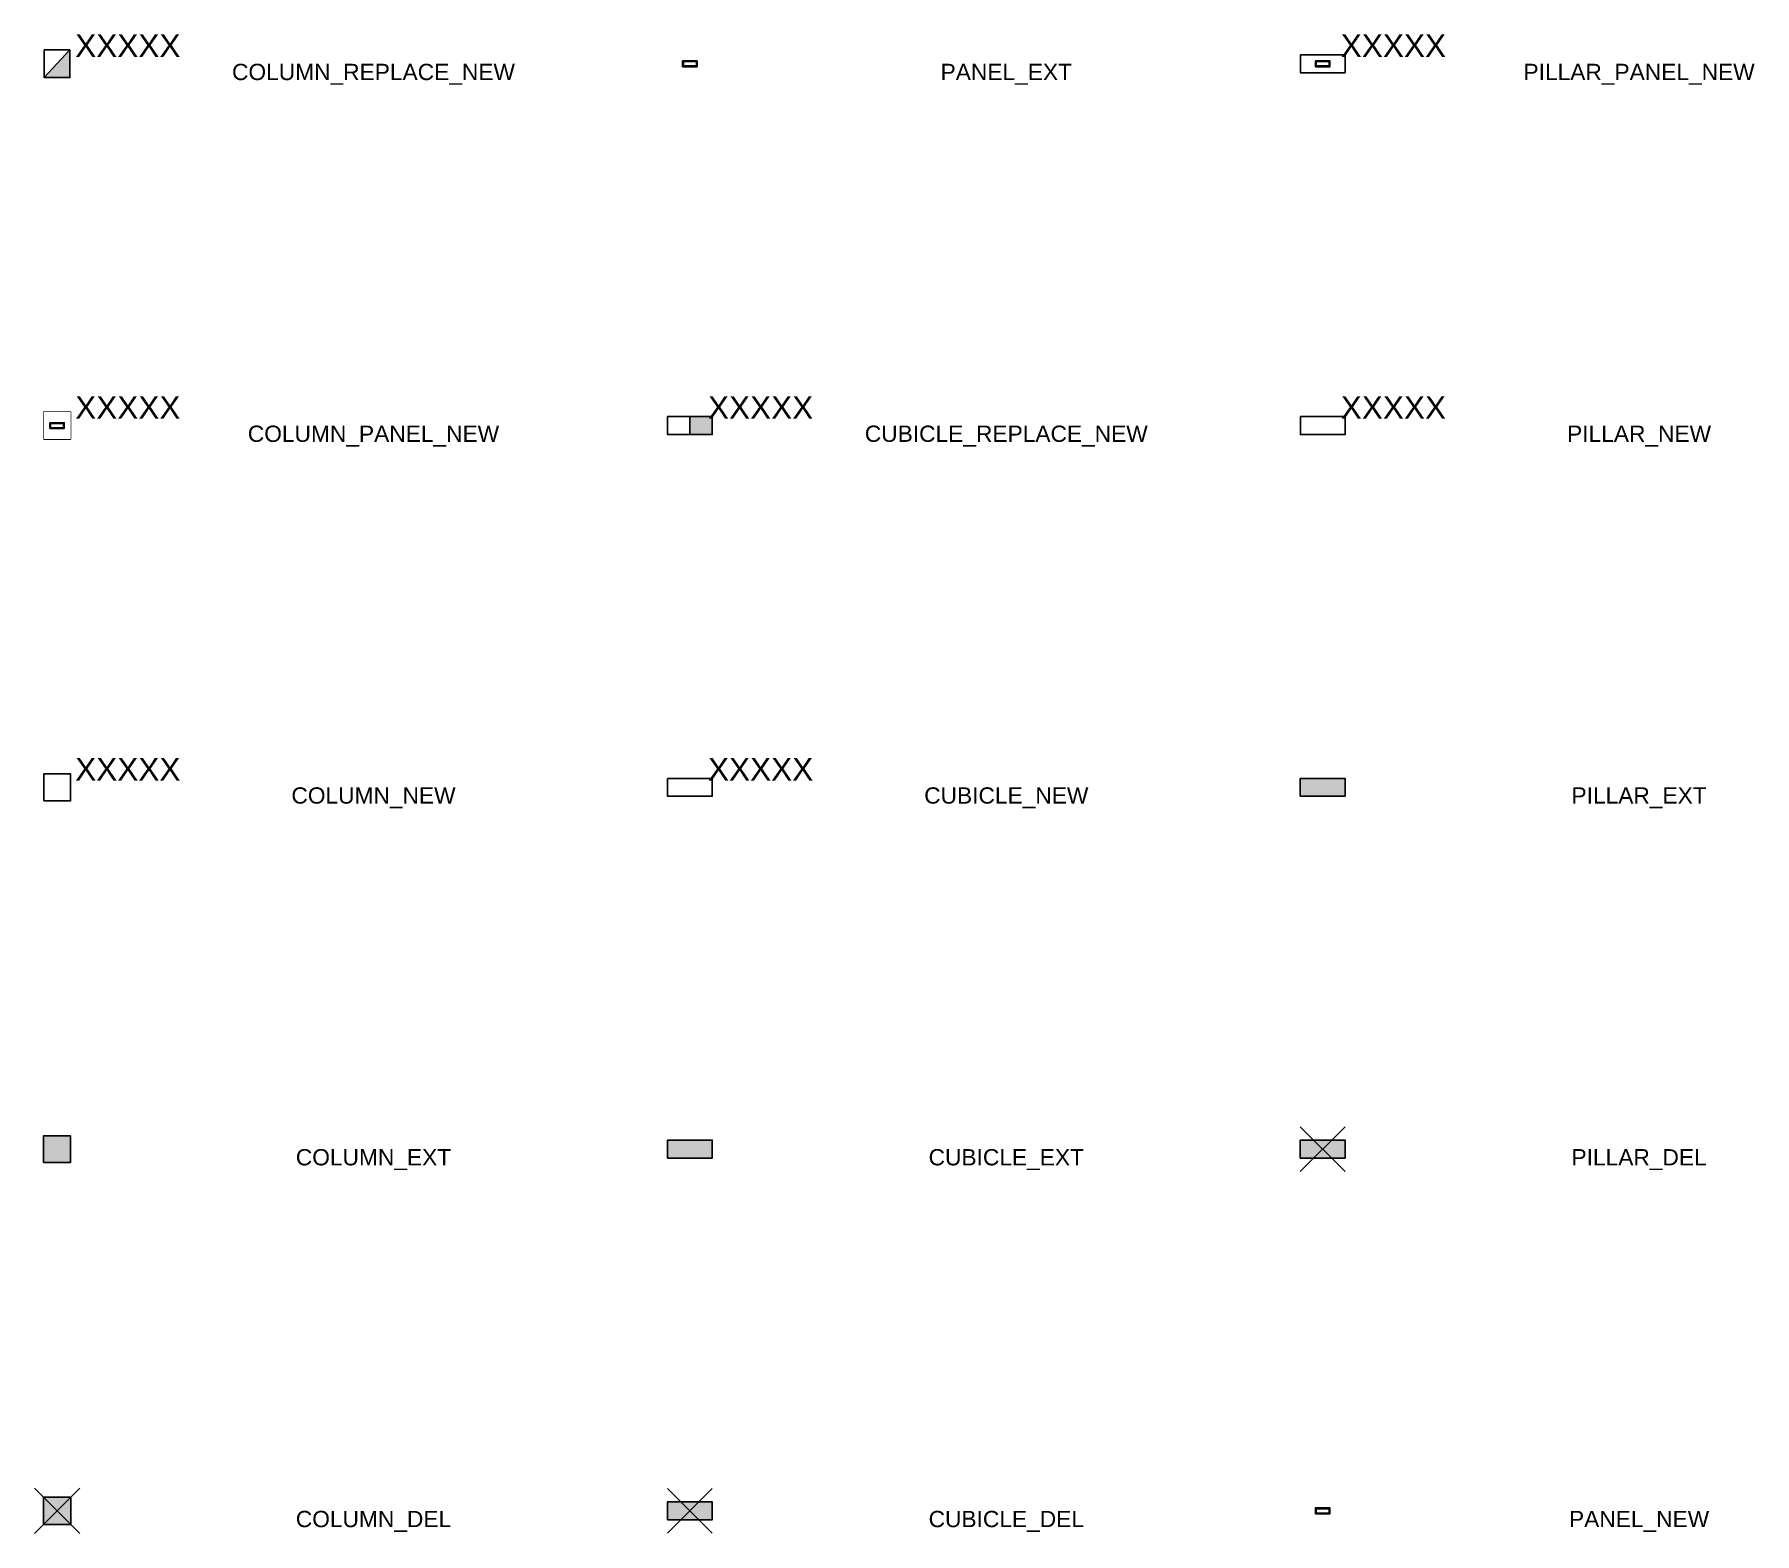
# Model space of a CAD drawing. Header units: metres. Extents: x -3 to 400, y -3 to 163.
# Drawn here: x -2.5 to 187.8, y -2.5 to 163.2 of the extents above; entities that cross this region are included whole.
import ezdxf
from ezdxf.enums import TextEntityAlignment as Align

# ---------------------------------------------------------------- set-up
doc = ezdxf.new("R2010")
doc.units = ezdxf.units.M
doc.set_wipeout_variables(frame=1)
doc.layers.get('0').update_dxf_attribs({"color": 6})
for name, color, linetype in [('0 @ 1', 6, 'Continuous'), ('Panels_LV_SL_EXT', 7, 'Continuous'), ('Panels_LV_SL_NEW', 2, 'Continuous')]:
    doc.layers.add(name, color=color, linetype=linetype)
doc.styles.add('COLUMN_LABEL', font='ARIAL.TTF', dxfattribs={"height": 2.5})
doc.styles.add('iecARIAL', font='ARIAL.TTF')
doc.styles.add('PILLAR_LABEL', font='ARIAL.TTF', dxfattribs={"height": 2.5})
doc.styles.add('POLE_LABEL', font='ARIAL.TTF', dxfattribs={"height": 2.5})
doc.styles.get("Standard").update_dxf_attribs({"font": 'ARIAL.TTF'})

# ---------------------------------------------------------------- blocks, each defined once
blk = doc.blocks.new('COLUMN_DEL')
h = blk.add_hatch(color=256)
h.paths.add_polyline_path([(0, 0), (1.51, 1.51), (-1.51, 1.51)], flags=16)
h.paths.add_polyline_path([(-1.51, 1.51), (-1.51, -1.51), (0, 0)], flags=17)
h.paths.add_polyline_path([(-1.51, -1.51), (1.51, -1.51), (0, 0)], flags=17)
h.paths.add_polyline_path([(1.51, -1.51), (1.51, 1.51), (0, 0)], flags=17)
h.paths.add_polyline_path([(-1.51, -1.51), (1.51, -1.51), (1.51, 1.51), (-1.51, 1.51)])
blk.add_hatch(color=256).paths.add_polyline_path([(-1.51, -1.51), (1.51, -1.51), (1.51, 1.51), (-1.51, 1.51)])
for p, q in [((2.51, -2.51), (-2.51, 2.51)), ((-2.51, -2.51), (2.51, 2.51))]:
    blk.add_line(p, q)
blk.add_lwpolyline([(-1.51, -1.51), (1.51, -1.51), (1.51, 1.51), (-1.51, 1.51)], close=True)
at = {"style": 'COLUMN_LABEL'}
for tag, height, flags, p in [('ASSET_NUM', 2.5, 8, (2, 2)), ('STREET_CODE', 0.2, 9, (0, -0.2))]:
    blk.add_attdef(tag, text='', height=height, dxfattribs=dict(at, flags=flags)).set_placement(p, align=Align.MIDDLE_LEFT)
at = {"flags": 1}
blk.add_attdef('Z', (0, 0), '', height=0.2, dxfattribs=at)
at = {"flags": 9}
for tag, p in [('COLUMN_TYPE', (0, -0.4)), ('OWNED_BY', (0, -0.6)), ('STATE', (0, -0.8)), ('SUBURB', (0, -1.6)), ('STREETNAME', (0, -1.8)), ('USAGE', (0, -1)), ('LEGEND', (0, -1.2)), ('PARENT', (0, -1.4)), ('LOCATION', (0, -2)), ('NOTES', (0, -2.2))]:
    blk.add_attdef(tag, text='', height=0.2, dxfattribs=at).set_placement(p, align=Align.MIDDLE_LEFT)
blk = doc.blocks.new('COLUMN_EXT')
blk.add_hatch(color=256).paths.add_polyline_path([(-1.49, 1.48), (-1.49, -1.49), (1.48, -1.49), (1.48, 1.48)])
blk.add_lwpolyline([(-1.49, -1.49), (1.48, -1.49), (1.48, 1.48), (-1.49, 1.48)], close=True)
for tag, height, style, flags, p in [('ASSET_NUM', 2.5, 'COLUMN_LABEL', 8, (2, 2)), ('STRUCTURE_PLANT_NUMBER', 0.2, 'POLE_LABEL', 9, (1.81, 0.03)), ('STREET_CODE', 0.2, 'COLUMN_LABEL', 9, (1.81, -0.2))]:
    blk.add_attdef(tag, text='', height=height, dxfattribs=dict(style=style, flags=flags)).set_placement(p, align=Align.MIDDLE_LEFT)
at = {"flags": 9}
for tag, p in [('COLUMN_TYPE', (1.81, -0.4)), ('OWNED_BY', (1.81, -0.6)), ('STATE', (1.81, -0.8)), ('USAGE', (1.81, -1)), ('STREETNAME', (1.81, -1.6)), ('SUBURB', (1.81, -1.8)), ('LEGEND', (1.81, -1.2)), ('LOCATION', (1.81, -1.4)), ('NOTES', (1.81, -2))]:
    blk.add_attdef(tag, text='', height=0.2, dxfattribs=at).set_placement(p, align=Align.MIDDLE_LEFT)
at = {"flags": 1}
blk.add_attdef('Z', (1.81, -2.35), '', height=0.2, dxfattribs=at)
blk = doc.blocks.new('COLUMN_NEW')
for tag, flags, p in [('Z', 1, (1.5, -2.8)), ('LABEL_ALIGNMENT', 9, (1.5, -2.6))]:
    blk.add_attdef(tag, text='', height=0.2, dxfattribs=dict(flags=flags)).set_placement(p, align=Align.MIDDLE_LEFT)
blk.add_wipeout([(-1.485, -1.485), (1.485, -1.485), (1.485, 1.485), (-1.485, 1.485)])
at = {"lineweight": -3}
blk.add_lwpolyline([(-1.485, -1.485), (1.485, -1.485), (1.485, 1.485), (-1.485, 1.485)], close=True, dxfattribs=at)
for tag, height, flags, p in [('ASSET_NUM', 2.5, 8, (2, 2)), ('STREET_CODE', 0.2, 9, (1.5, 0)), ('OWNED_BY', 0.2, 9, (1.5, -0.4)), ('OPERATED_BY', 0.2, 9, (1.5, -0.6)), ('STATE', 0.2, 9, (1.5, -1)), ('SUBURB', 0.2, 9, (1.5, -1.8)), ('STREETNAME', 0.2, 9, (1.5, -2)), ('COLUMN_TYPE', 0.2, 9, (1.5, -0.2)), ('USAGE', 0.2, 9, (1.5, -1.2)), ('MAINTAINED_BY', 0.2, 9, (1.5, -0.8)), ('LEGEND', 0.2, 9, (1.5, -1.4)), ('PARENT', 0.2, 9, (1.5, -1.6)), ('LOCATION', 0.2, 9, (1.5, -2.2)), ('NOTES', 0.2, 9, (1.5, -2.4))]:
    blk.add_attdef(tag, text='', height=height, dxfattribs=dict(flags=flags)).set_placement(p, align=Align.MIDDLE_LEFT)
at = {"style": 'POLE_LABEL', "flags": 9}
blk.add_attdef('STRUCTURE_PLANT_NUMBER', text='', height=0.2, dxfattribs=at).set_placement((1.5, 0.242), align=Align.MIDDLE_LEFT)
blk = doc.blocks.new('COLUMN_PANEL_NEW')
at = {"lineweight": -3}
blk.add_lwpolyline([(-1.485, -1.485), (1.485, -1.485), (1.485, 1.485), (-1.485, 1.485)], close=True, dxfattribs=at)
for tag, height, flags, p in [('ASSET_NUM', 2.5, 8, (2, 2)), ('USAGE', 0.2, 9, (1.5, 0)), ('ORIENTATION', 0.2, 9, (1.5, -0.2)), ('SUBURB', 0.2, 9, (1.5, -0.8)), ('STREETNAME', 0.2, 9, (1.5, -1)), ('OWNED_BY', 0.2, 9, (1.5, -1.6)), ('OPERATED_BY', 0.2, 9, (1.5, -1.8)), ('LEGEND', 0.2, 9, (1.5, -0.4)), ('PARENT', 0.2, 9, (1.5, -0.6)), ('LOCATION', 0.2, 9, (1.5, -1.2)), ('NOTES', 0.2, 9, (1.5, -1.4)), ('MAINTAINED_BY', 0.2, 9, (1.5, -2)), ('TYPE', 0.2, 9, (1.5, -2.8)), ('Z', 0.2, 1, (1.5, -2.8)), ('Z', 0.2, 1, (1.5, -3)), ('OPERATING_VOLTAGE', 0.2, 9, (1.5, -2.2)), ('CONSTRUCTED_VOLTAGE', 0.2, 9, (1.5, -2.4)), ('NUMBER_OF_PHASES', 0.2, 9, (1.5, -2.6)), ('LABEL_ALIGNMENT', 0.2, 9, (1.5, -2.6))]:
    blk.add_attdef(tag, text='', height=height, dxfattribs=dict(flags=flags)).set_placement(p, align=Align.MIDDLE_LEFT)
blk.add_wipeout([(-1.485, -1.485), (1.485, -1.485), (1.485, 1.485), (-1.485, 1.485)])
at = {"layer": 'Panels_LV_SL_NEW'}
h = blk.add_hatch(color=256, dxfattribs=at)
h.paths.add_polyline_path([(-0.8, -0.32), (0.8, -0.32), (0.8, 0.32), (-0.8, 0.32)])
h.paths.add_polyline_path([(-0.72, 0.24), (0.72, 0.24), (0.72, -0.24), (-0.72, -0.24)], flags=16)
for points in [[(-0.8, -0.32), (0.8, -0.32), (0.8, 0.32), (-0.8, 0.32)], [(-0.72, -0.24), (0.72, -0.24), (0.72, 0.24), (-0.72, 0.24)]]:
    blk.add_lwpolyline(points, close=True)
for tag, height, flags, p in [('ASSET_NUM', 2.5, 8, (2, 2)), ('STREET_CODE', 0.2, 9, (1.5, 0)), ('CONNECTOR_TYPE', 0.2, 9, (1.5, 0)), ('OWNED_BY', 0.2, 9, (1.5, -0.4)), ('OPERATED_BY', 0.2, 9, (1.5, -0.6)), ('OPERATING_VOLTAGE', 0.2, 9, (1.5, -0.6)), ('ORIENTATION', 0.2, 9, (1.5, -0.8)), ('STATE', 0.2, 9, (1.5, -1)), ('OWNED_BY', 0.2, 9, (1.5, -1)), ('OPERATED_BY', 0.2, 9, (1.5, -1.2)), ('STATE', 0.2, 9, (1.5, -1.6)), ('SUBURB', 0.2, 9, (1.5, -1.8)), ('STREETNAME', 0.2, 9, (1.5, -2)), ('COLUMN_TYPE', 0.2, 9, (1.5, -0.2)), ('CONSTRUCTED_VOLTAGE', 0.2, 9, (1.5, -0.2)), ('USAGE', 0.2, 9, (1.5, -1.2)), ('USAGE', 0.2, 9, (1.5, -1.8)), ('NO_PHASES', 0.2, 9, (1.5, -0.4)), ('MAINTAINED_BY', 0.2, 9, (1.5, -0.8)), ('LEGEND', 0.2, 9, (1.5, -1.4)), ('MAINTAINED_BY', 0.2, 9, (1.5, -1.4)), ('PARENT', 0.2, 9, (1.5, -1.6)), ('NOTES', 0.2, 9, (1.5, -2)), ('Z', 0.2, 1, (1.5, -2.2)), ('LOCATION', 0.2, 9, (1.5, -2.2)), ('NOTES', 0.2, 9, (1.5, -2.4))]:
    blk.add_attdef(tag, text='', height=height, dxfattribs=dict(flags=flags)).set_placement(p, align=Align.MIDDLE_LEFT)
at = {"style": 'POLE_LABEL', "flags": 9}
blk.add_attdef('STRUCTURE_PLANT_NUMBER', text='', height=0.2, dxfattribs=at).set_placement((1.5, 0.242), align=Align.MIDDLE_LEFT)
blk = doc.blocks.new('COLUMN_REPLACE_NEW')
blk.add_wipeout([(-1.42, 1.53), (1.42, 1.53), (1.42, -1.53), (-1.42, -1.53)])
blk.add_hatch(color=256).paths.add_polyline_path([(-1.42, -1.53), (1.42, -1.53), (1.42, 1.53)])
blk.add_line((1.42, 1.53), (-1.42, -1.53))
at = {"lineweight": -3}
blk.add_lwpolyline([(-1.42, 1.53), (1.42, 1.53), (1.42, -1.53), (-1.42, -1.53)], close=True, dxfattribs=at)
for tag, height, style, flags, p in [('ASSET_NUM', 2.5, 'COLUMN_LABEL', 8, (2, 2)), ('STRUCTURE_PLANT_NUMBER', 0.2, 'POLE_LABEL', 9, (1.5, 0.24)), ('STREET_CODE', 0.2, 'COLUMN_LABEL', 9, (0, -0.2))]:
    blk.add_attdef(tag, text='', height=height, dxfattribs=dict(style=style, flags=flags)).set_placement(p, align=Align.MIDDLE_LEFT)
at = {"flags": 1}
blk.add_attdef('Z', (0, 0), '', height=0.2, dxfattribs=at)
at = {"flags": 9}
for tag, p in [('COLUMN_TYPE', (0, -0.4)), ('OWNED_BY', (0, -0.6)), ('STATE', (0, -0.8)), ('SUBURB', (0, -1.6)), ('STREETNAME', (0, -1.8)), ('USAGE', (0, -1)), ('LEGEND', (0, -1.2)), ('PARENT', (0, -1.4)), ('LOCATION', (0, -2)), ('NOTES', (0, -2.2))]:
    blk.add_attdef(tag, text='', height=0.2, dxfattribs=at).set_placement(p, align=Align.MIDDLE_LEFT)
blk = doc.blocks.new('CUBICLE_DEL')
blk.add_hatch(color=256).paths.add_polyline_path([(-2.48, 0.99), (-2.48, -0.99), (2.47, -0.99), (2.47, 0.99)])
for p, q in [((2.47, -2.48), (-2.48, 2.47)), ((-2.48, -2.48), (2.47, 2.47))]:
    blk.add_line(p, q)
blk.add_lwpolyline([(-2.48, -0.99), (2.47, -0.99), (2.47, 0.99), (-2.48, 0.99)], close=True)
at = {"style": 'COLUMN_LABEL'}
for tag, height, flags, p in [('ASSET_NUM', 2.5, 8, (2, 2)), ('STREET_CODE', 0.2, 9, (0, -0.2))]:
    blk.add_attdef(tag, text='', height=height, dxfattribs=dict(at, flags=flags)).set_placement(p, align=Align.MIDDLE_LEFT)
at = {"flags": 1}
blk.add_attdef('Z', (0, 0), '', height=0.2, dxfattribs=at)
blk = doc.blocks.new('CUBICLE_EXT')
blk.add_hatch(color=256).paths.add_polyline_path([(-2.475, 0.99), (-2.475, -0.99), (2.475, -0.99), (2.475, 0.99)])
blk.add_lwpolyline([(-2.475, -0.99), (2.475, -0.99), (2.475, 0.99), (-2.475, 0.99)], close=True)
at = {"style": 'COLUMN_LABEL'}
for tag, height, flags, p in [('ASSET_NUM', 2.5, 8, (2, 2)), ('STREET_CODE', 0.2, 9, (0, -0.2))]:
    blk.add_attdef(tag, text='', height=height, dxfattribs=dict(at, flags=flags)).set_placement(p, align=Align.MIDDLE_LEFT)
at = {"flags": 1}
blk.add_attdef('Z', (0, 0), '', height=0.2, dxfattribs=at)
at = {"flags": 9}
for tag, p in [('OWNED_BY', (0, -0.4)), ('STATE', (0, -0.6)), ('STREETNAME', (0, -1.6)), ('SUBURB', (0, -1.8)), ('USAGE', (0, -0.8)), ('LEGEND', (0, -1)), ('LOCATION', (0, -1.2)), ('PARENT', (0, -1.4)), ('NOTES', (0, -2))]:
    blk.add_attdef(tag, text='', height=0.2, dxfattribs=at).set_placement(p, align=Align.MIDDLE_LEFT)
blk = doc.blocks.new('CUBICLE_NEW')
blk.add_wipeout([(-2.47, 0.99), (2.47, 0.99), (2.47, -0.99), (-2.47, -0.99)])
at = {"lineweight": -3}
blk.add_lwpolyline([(-2.47, 0.99), (2.47, 0.99), (2.47, -0.99), (-2.47, -0.99)], close=True, dxfattribs=at)
at = {"style": 'COLUMN_LABEL'}
for tag, height, flags, p in [('ASSET_NUM', 2.5, 8, (2, 2)), ('STREET_CODE', 0.2, 9, (0, -0.2))]:
    blk.add_attdef(tag, text='', height=height, dxfattribs=dict(at, flags=flags)).set_placement(p, align=Align.MIDDLE_LEFT)
at = {"flags": 1}
blk.add_attdef('Z', (0, 0), '', height=0.2, dxfattribs=at)
at = {"flags": 9}
for tag, p in [('OWNED_BY', (0, -0.4)), ('STATE', (0, -0.6)), ('SUBURB', (0, -1.4)), ('STREETNAME', (0, -1.6)), ('USAGE', (0, -0.8)), ('LEGEND', (0, -1)), ('PARENT', (0, -1.2)), ('LOCATION', (0, -1.8)), ('NOTES', (0, -2))]:
    blk.add_attdef(tag, text='', height=0.2, dxfattribs=at).set_placement(p, align=Align.MIDDLE_LEFT)
blk = doc.blocks.new('CUBICLE_REPLACE_NEW')
blk.add_wipeout([(-2.475, 0.99), (2.475, 0.99), (2.475, -0.99), (-2.475, -0.99)])
blk.add_hatch(color=256).paths.add_polyline_path([(0, -0.99), (2.475, -0.99), (2.475, 0.99), (0, 0.99)])
blk.add_line((0, 0.99), (0, -0.99))
at = {"lineweight": -3}
blk.add_lwpolyline([(-2.475, 0.99), (2.475, 0.99), (2.475, -0.99), (-2.475, -0.99)], close=True, dxfattribs=at)
at = {"style": 'COLUMN_LABEL'}
for tag, height, flags, p in [('ASSET_NUM', 2.5, 8, (2, 2)), ('STREET_CODE', 0.2, 9, (0, -0.2))]:
    blk.add_attdef(tag, text='', height=height, dxfattribs=dict(at, flags=flags)).set_placement(p, align=Align.MIDDLE_LEFT)
at = {"flags": 1}
blk.add_attdef('Z', (0, 0), '', height=0.2, dxfattribs=at)
at = {"flags": 9}
for tag, p in [('OWNED_BY', (0, -0.4)), ('STATE', (0, -0.6)), ('SUBURB', (0, -1.4)), ('STREETNAME', (0, -1.6)), ('USAGE', (0, -0.8)), ('LEGEND', (0, -1)), ('PARENT', (0, -1.2)), ('LOCATION', (0, -1.8)), ('NOTES', (0, -2))]:
    blk.add_attdef(tag, text='', height=0.2, dxfattribs=at).set_placement(p, align=Align.MIDDLE_LEFT)
blk = doc.blocks.new('PANEL_EXT')
at = {"layer": 'Panels_LV_SL_EXT'}
h = blk.add_hatch(color=256, dxfattribs=at)
h.paths.add_polyline_path([(-0.8, -0.32), (0.8, -0.32), (0.8, 0.32), (-0.8, 0.32)])
h.paths.add_polyline_path([(-0.72, 0.24), (0.72, 0.24), (0.72, -0.24), (-0.72, -0.24)], flags=16)
for points in [[(-0.8, -0.32), (0.8, -0.32), (0.8, 0.32), (-0.8, 0.32)], [(-0.72, -0.24), (0.72, -0.24), (0.72, 0.24), (-0.72, 0.24)]]:
    blk.add_lwpolyline(points, close=True)
for tag, flags, p in [('CONNECTOR_TYPE', 9, (1.5, 0)), ('CONSTRUCTED_VOLTAGE', 9, (1.5, -0.2)), ('OPERATING_VOLTAGE', 9, (1.5, -0.6)), ('ORIENTATION', 9, (1.5, -0.8)), ('OWNED_BY', 9, (1.5, -1)), ('OPERATED_BY', 9, (1.5, -1.2)), ('STATE', 9, (1.5, -1.6)), ('NO_PHASES', 9, (1.5, -0.4)), ('MAINTAINED_BY', 9, (1.5, -1.4)), ('USAGE', 9, (1.5, -1.8)), ('NOTES', 9, (1.5, -2)), ('Z', 1, (1.5, -2.2))]:
    blk.add_attdef(tag, text='', height=0.2, dxfattribs=dict(flags=flags)).set_placement(p, align=Align.MIDDLE_LEFT)
blk = doc.blocks.new('PANEL_NEW')
at = {"layer": 'Panels_LV_SL_NEW'}
h = blk.add_hatch(color=256, dxfattribs=at)
h.paths.add_polyline_path([(-0.8, -0.32), (0.8, -0.32), (0.8, 0.32), (-0.8, 0.32)])
h.paths.add_polyline_path([(-0.72, 0.24), (0.72, 0.24), (0.72, -0.24), (-0.72, -0.24)], flags=16)
for points in [[(-0.8, -0.32), (0.8, -0.32), (0.8, 0.32), (-0.8, 0.32)], [(-0.72, -0.24), (0.72, -0.24), (0.72, 0.24), (-0.72, 0.24)]]:
    blk.add_lwpolyline(points, close=True)
for tag, flags, p in [('CONNECTOR_TYPE', 9, (1.5, 0)), ('CONSTRUCTED_VOLTAGE', 9, (1.5, -0.2)), ('OPERATING_VOLTAGE', 9, (1.5, -0.6)), ('ORIENTATION', 9, (1.5, -0.8)), ('OWNED_BY', 9, (1.5, -1)), ('OPERATED_BY', 9, (1.5, -1.2)), ('STATE', 9, (1.5, -1.6)), ('NO_PHASES', 9, (1.5, -0.4)), ('MAINTAINED_BY', 9, (1.5, -1.4)), ('USAGE', 9, (1.5, -1.8)), ('NOTES', 9, (1.5, -2)), ('Z', 1, (1.5, -2.2))]:
    blk.add_attdef(tag, text='', height=0.2, dxfattribs=dict(flags=flags)).set_placement(p, align=Align.MIDDLE_LEFT)
blk = doc.blocks.new('PILLAR_DEL')
blk.add_hatch(color=256).paths.add_polyline_path([(-2.48, 0.99), (-2.48, -0.99), (2.47, -0.99), (2.47, 0.99)])
for p, q in [((2.47, -2.48), (-2.48, 2.47)), ((-2.48, -2.48), (2.47, 2.47))]:
    blk.add_line(p, q)
blk.add_lwpolyline([(-2.48, -0.99), (2.47, -0.99), (2.47, 0.99), (-2.48, 0.99)], close=True)
at = {"style": 'PILLAR_LABEL'}
for tag, height, flags, p in [('ASSET_NUM', 2.5, 8, (2, 2)), ('STREET_CODE', 0.2, 9, (0, -0.2))]:
    blk.add_attdef(tag, text='', height=height, dxfattribs=dict(at, flags=flags)).set_placement(p, align=Align.MIDDLE_LEFT)
at = {"flags": 1}
blk.add_attdef('Z', (0, 0), '', height=0.2, dxfattribs=at)
at = {"flags": 9}
for tag, p in [('OWNED_BY', (0, -0.4)), ('STATE', (0, -0.6)), ('SUPPORT_TYPE', (0, -0.8)), ('SUBURB', (0, -1.6)), ('STREETNAME', (0, -1.8)), ('USAGE', (0, -1)), ('LEGEND', (0, -1.2)), ('PARENT', (0, -1.4)), ('LOCATION', (0, -2)), ('NOTES', (0, -2.2))]:
    blk.add_attdef(tag, text='', height=0.2, dxfattribs=at).set_placement(p, align=Align.MIDDLE_LEFT)
blk = doc.blocks.new('PILLAR_EXT')
blk.add_hatch(color=256).paths.add_polyline_path([(-2.475, 0.99), (-2.475, -0.99), (2.475, -0.99), (2.475, 0.99)])
blk.add_lwpolyline([(-2.475, -0.99), (2.475, -0.99), (2.475, 0.99), (-2.475, 0.99)], close=True)
for tag, height, flags, p in [('ASSET_NUM', 2.5, 8, (2, 2)), ('STREET_CODE', 0.2, 9, (1.5, 0)), ('OWNED_BY', 0.2, 9, (1.5, -0.2)), ('STATE', 0.2, 9, (1.5, -0.4)), ('SUPPORT_TYPE', 0.2, 9, (1.5, -0.6)), ('STREETNAME', 0.2, 9, (1.5, -1.6)), ('SUBURB', 0.2, 9, (1.5, -1.8)), ('USAGE', 0.2, 9, (1.5, -0.8)), ('LEGEND', 0.2, 9, (1.5, -1)), ('LOCATION', 0.2, 9, (1.5, -1.2)), ('PARENT', 0.2, 9, (1.5, -1.4)), ('NOTES', 0.2, 9, (1.5, -2)), ('Z', 0.2, 1, (1.5, -2.2))]:
    blk.add_attdef(tag, text='', height=height, dxfattribs=dict(flags=flags)).set_placement(p, align=Align.MIDDLE_LEFT)
blk = doc.blocks.new('PILLAR_NEW')
for tag, flags, p in [('Z', 1, (1.5, -2.6)), ('LOCATION', 9, (1.5, -2.2)), ('NOTES', 9, (1.5, -2.4))]:
    blk.add_attdef(tag, text='', height=0.2, dxfattribs=dict(flags=flags)).set_placement(p, align=Align.MIDDLE_LEFT)
blk.add_wipeout([(-2.47, 0.99), (2.47, 0.99), (2.47, -0.99), (-2.47, -0.99)])
at = {"lineweight": -3}
blk.add_lwpolyline([(-2.47, 0.99), (2.47, 0.99), (2.47, -0.99), (-2.47, -0.99)], close=True, dxfattribs=at)
for tag, height, flags, p in [('ASSET_NUM', 2.5, 8, (2, 2)), ('STREET_CODE', 0.2, 9, (1.5, 0)), ('OWNED_BY', 0.2, 9, (1.5, -0.2)), ('OPERATED_BY', 0.2, 9, (1.5, -0.4)), ('STATE', 0.2, 9, (1.5, -0.8)), ('SUPPORT_TYPE', 0.2, 9, (1.5, -1)), ('SUBURB', 0.2, 9, (1.5, -1.8)), ('STREETNAME', 0.2, 9, (1.5, -2)), ('MAINTAINED_BY', 0.2, 9, (1.5, -0.6)), ('USAGE', 0.2, 9, (1.5, -1.2)), ('LEGEND', 0.2, 9, (1.5, -1.4)), ('PARENT', 0.2, 9, (1.5, -1.6))]:
    blk.add_attdef(tag, text='', height=height, dxfattribs=dict(flags=flags)).set_placement(p, align=Align.MIDDLE_LEFT)
blk = doc.blocks.new('PILLAR_PANEL_NEW')
at = {"layer": '0 @ 1'}
blk.add_blockref('PILLAR_NEW', (0, 0), dxfattribs=at)
for tag, flags, p in [('STATE', 9, (1.5, -2.2)), ('TYPE', 9, (1.5, -2.4)), ('Z', 1, (1.5, -2.8)), ('LABEL_ALIGNMENT', 9, (1.5, -2.6))]:
    blk.add_attdef(tag, text='', height=0.2, dxfattribs=dict(flags=flags)).set_placement(p, align=Align.MIDDLE_LEFT)
blk.add_blockref('PANEL_NEW', (0, 0), dxfattribs=at)
for tag, height, flags, p in [('ASSET_NUM', 2.5, 8, (2, 2)), ('USAGE', 0.2, 9, (1.5, 0)), ('ORIENTATION', 0.2, 9, (1.5, -0.2)), ('SUBURB', 0.2, 9, (1.5, -0.8)), ('STREETNAME', 0.2, 9, (1.5, -1)), ('OWNED_BY', 0.2, 9, (1.5, -1.6)), ('OPERATED_BY', 0.2, 9, (1.5, -1.8)), ('LEGEND', 0.2, 9, (1.5, -0.4)), ('PARENT', 0.2, 9, (1.5, -0.6)), ('LOCATION', 0.2, 9, (1.5, -1.2)), ('NOTES', 0.2, 9, (1.5, -1.4)), ('MAINTAINED_BY', 0.2, 9, (1.5, -2))]:
    blk.add_attdef(tag, text='', height=height, dxfattribs=dict(flags=flags)).set_placement(p, align=Align.MIDDLE_LEFT)

msp = doc.modelspace()

# ---------------------------------------------------------------- block references
at = {"layer": '0 @ 1'}
ref = msp.add_blockref('COLUMN_REPLACE_NEW', (0, 160), dxfattribs=at)
ref.add_attrib('ASSET_NUM', 'XXXXX', dxfattribs={"layer": '0', "height": 2.5, "style": 'COLUMN_LABEL'}).set_placement((2, 162), align=Align.MIDDLE_LEFT)
ref = msp.add_blockref('PILLAR_PANEL_NEW', (140, 160), dxfattribs=at)
ref.add_attrib('ASSET_NUM', 'XXXXX', dxfattribs={"layer": '0', "height": 2.5}).set_placement((142, 162), align=Align.MIDDLE_LEFT)
for name, p in [('PANEL_EXT', (70, 160)), ('PILLAR_EXT', (140, 80)), ('PILLAR_DEL', (140, 40)), ('COLUMN_EXT', (0, 40)), ('CUBICLE_EXT', (70, 40)), ('COLUMN_DEL', (0, 0)), ('CUBICLE_DEL', (70, 0)), ('PANEL_NEW', (140, 0))]:
    msp.add_blockref(name, p, dxfattribs=at)
ref = msp.add_blockref('COLUMN_PANEL_NEW', (0, 120), dxfattribs=at)
ref.add_attrib('ASSET_NUM', 'XXXXX', dxfattribs={"layer": '0', "height": 2.5}).set_placement((2, 122), align=Align.MIDDLE_LEFT)
ref = msp.add_blockref('CUBICLE_REPLACE_NEW', (70, 120), dxfattribs=at)
ref.add_attrib('ASSET_NUM', 'XXXXX', dxfattribs={"layer": '0', "height": 2.5, "style": 'COLUMN_LABEL'}).set_placement((72, 122), align=Align.MIDDLE_LEFT)
ref = msp.add_blockref('PILLAR_NEW', (140, 120), dxfattribs=at)
ref.add_attrib('ASSET_NUM', 'XXXXX', dxfattribs={"layer": '0', "height": 2.5}).set_placement((142, 122), align=Align.MIDDLE_LEFT)
ref = msp.add_blockref('COLUMN_NEW', (0, 80), dxfattribs=at)
ref.add_attrib('ASSET_NUM', 'XXXXX', dxfattribs={"layer": '0', "height": 2.5}).set_placement((2, 82), align=Align.MIDDLE_LEFT)
ref = msp.add_blockref('CUBICLE_NEW', (70, 80), dxfattribs=at)
ref.add_attrib('ASSET_NUM', 'XXXXX', dxfattribs={"layer": '0', "height": 2.5, "style": 'COLUMN_LABEL'}).set_placement((72, 82), align=Align.MIDDLE_LEFT)

# ---------------------------------------------------------------- texts
at = {"char_height": 1.8, "width": 40, "attachment_point": 2, "style": 'iecARIAL'}
for s, insert in [('COLUMN_REPLACE_NEW', (35, 160)), ('PANEL_EXT', (105, 160)), ('PILLAR_PANEL_NEW', (175, 160)), ('COLUMN_PANEL_NEW', (35, 120)), ('CUBICLE_REPLACE_NEW', (105, 120)), ('PILLAR_NEW', (175, 120)), ('COLUMN_NEW', (35, 80)), ('CUBICLE_NEW', (105, 80)), ('PILLAR_EXT', (175, 80)), ('COLUMN_EXT', (35, 40)), ('CUBICLE_EXT', (105, 40)), ('PILLAR_DEL', (175, 40)), ('COLUMN_DEL', (35, 0)), ('CUBICLE_DEL', (105, 0)), ('PANEL_NEW', (175, 0))]:
    msp.add_mtext(s, dxfattribs=dict(at, insert=insert))

doc.saveas('drawing.dxf')
